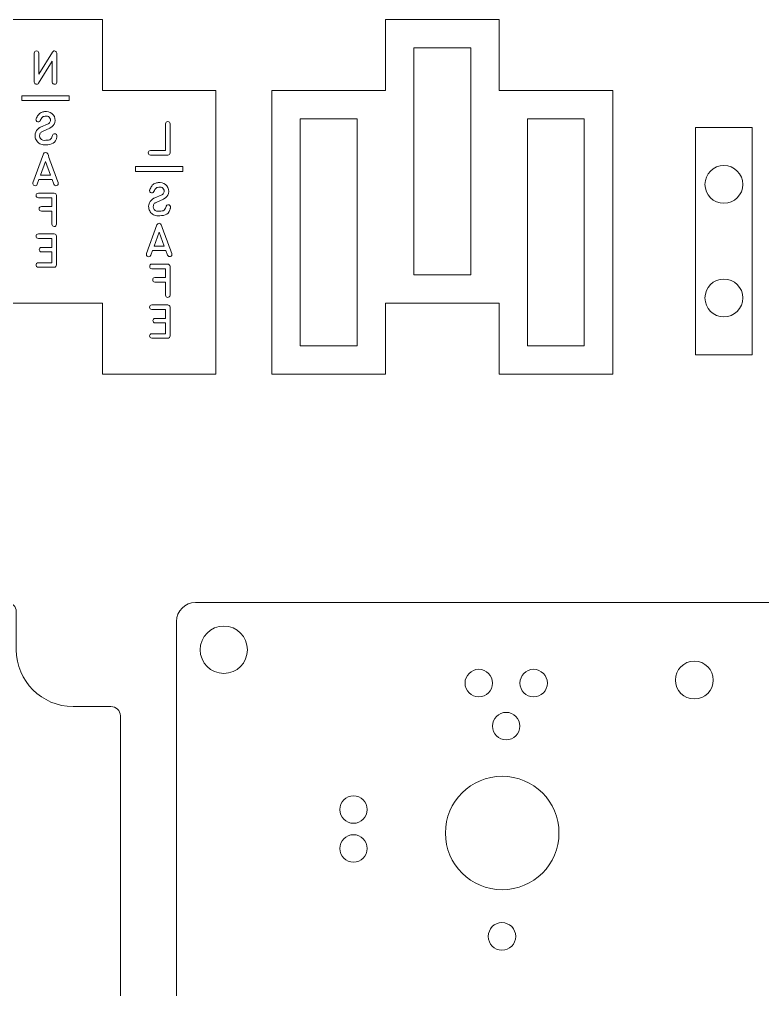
# Model space of a CAD drawing. Header units: millimetres. Extents: x -767 to 123, y -199 to 166.
# Drawn here: x -57.8 to 20.7, y 63.9 to 166.4 of the extents above; entities that cross this region are included whole.
import ezdxf

# ---------------------------------------------------------------- set-up
doc = ezdxf.new("R2010")
doc.units = ezdxf.units.MM
doc.header["$MEASUREMENT"] = 0
doc.layers.add('Cut', color=7, linetype='Continuous')
doc.layers.add('Indicators', color=7, linetype='Continuous')

msp = doc.modelspace()

# ---------------------------------------------------------------- linework, layer by layer
at = {"layer": 'Cut', "color": 250, "lineweight": 9}
for points, knots in [([(-136.6448, -104.2662), (-136.6448, -104.2662), (-59.1444, -104.2662), (-59.1444, -104.2662), (-59.1444, -104.2662), (-58.5944, -104.2662), (-58.1444, -103.8162), (-58.1444, -103.2662), (-58.1444, -103.2662), (-58.1444, -103.2662), (-58.1444, -99.2699), (-58.1444, -99.2699), (-58.1444, -99.2699), (-58.1444, -99.2687), (-58.1444, -99.2674), (-58.1444, -99.2662), (-58.1444, -99.2662), (-58.1444, -95.953), (-55.458, -93.2662), (-52.145, -93.2662), (-52.145, -93.2662), (-52.145, -93.2662), (-48.1443, -93.2662), (-48.1443, -93.2662), (-48.1443, -93.2662), (-47.6038, -93.2662), (-47.1598, -92.8315), (-47.1447, -92.2945), (-47.1447, -92.2945), (-47.1447, -92.2945), (-47.1447, 92.8509), (-47.1447, 92.8509), (-47.1447, 92.8509), (-47.154, 93.393), (-47.6002, 93.8338), (-48.1445, 93.8338), (-48.1445, 93.8338), (-48.1445, 93.8338), (-52.1452, 93.8338), (-52.1452, 93.8338), (-52.1452, 93.8338), (-55.4582, 93.8338), (-58.1446, 96.5206), (-58.1446, 99.8338), (-58.1446, 99.8338), (-58.1446, 99.835), (-58.1446, 99.8363), (-58.1446, 99.8375), (-58.1446, 99.8375), (-58.1446, 99.8375), (-58.1446, 103.8338), (-58.1446, 103.8338), (-58.1446, 103.8338), (-58.1446, 104.3838), (-58.5946, 104.8338), (-59.1446, 104.8338), (-59.1446, 104.8338), (-59.1446, 104.8338), (-130.8957, 104.8338), (-130.8957, 104.8338), (-130.8957, 104.8338), (-130.8957, 104.8338), (-145.0081, 75.552), (-145.0081, 75.552), (-145.0081, 75.552), (-145.2366, 75.0798), (-145.0569, 74.5111), (-144.6102, 74.2517), (-144.6102, 74.2517), (-144.6102, 74.2517), (-141.1511, 72.578), (-141.1511, 72.578), (-141.1511, 72.578), (-139.0824, 71.6312), (-137.6449, 69.5428), (-137.645, 67.1192), (-137.645, 67.1192), (-137.644, 63.8065), (-140.3316, 61.1192), (-143.6451, 61.1192), (-143.6451, 61.1192), (-143.6451, 61.1192), (-147.6449, 61.1192), (-147.6449, 61.1192), (-147.6449, 61.1192), (-148.1949, 61.1192), (-148.6449, 60.6692), (-148.6449, 60.1192), (-148.6449, 60.1192), (-148.6449, 60.1192), (-148.6449, -92.2662), (-148.6449, -92.2662), (-148.6449, -92.2662), (-148.6449, -92.8162), (-148.1949, -93.2662), (-147.6449, -93.2662), (-147.6449, -93.2662), (-147.6449, -93.2662), (-143.6442, -93.2662), (-143.6442, -93.2662), (-143.6442, -93.2662), (-140.3312, -93.2662), (-137.6448, -95.953), (-137.6448, -99.2662), (-137.6448, -99.2662), (-137.6448, -99.2674), (-137.6448, -99.2687), (-137.6448, -99.2699), (-137.6448, -99.2699), (-137.6448, -99.2699), (-137.6448, -103.2662), (-137.6448, -103.2662), (-137.6448, -103.2662), (-137.6448, -103.8162), (-137.1948, -104.2662), (-136.6448, -104.2662)], [0, 0, 0, 0, 0.03333333, 0.03333333, 0.03333333, 0.03333333, 0.06666667, 0.06666667, 0.06666667, 0.06666667, 0.1, 0.1, 0.1, 0.1, 0.13333333, 0.13333333, 0.13333333, 0.13333333, 0.16666667, 0.16666667, 0.16666667, 0.16666667, 0.2, 0.2, 0.2, 0.2, 0.23333333, 0.23333333, 0.23333333, 0.23333333, 0.26666667, 0.26666667, 0.26666667, 0.26666667, 0.3, 0.3, 0.3, 0.3, 0.33333333, 0.33333333, 0.33333333, 0.33333333, 0.36666667, 0.36666667, 0.36666667, 0.36666667, 0.4, 0.4, 0.4, 0.4, 0.43333333, 0.43333333, 0.43333333, 0.43333333, 0.46666667, 0.46666667, 0.46666667, 0.46666667, 0.5, 0.5, 0.5, 0.5, 0.53333333, 0.53333333, 0.53333333, 0.53333333, 0.56666667, 0.56666667, 0.56666667, 0.56666667, 0.6, 0.6, 0.6, 0.6, 0.63333333, 0.63333333, 0.63333333, 0.63333333, 0.66666667, 0.66666667, 0.66666667, 0.66666667, 0.7, 0.7, 0.7, 0.7, 0.73333333, 0.73333333, 0.73333333, 0.73333333, 0.76666667, 0.76666667, 0.76666667, 0.76666667, 0.8, 0.8, 0.8, 0.8, 0.83333333, 0.83333333, 0.83333333, 0.83333333, 0.86666667, 0.86666667, 0.86666667, 0.86666667, 0.9, 0.9, 0.9, 0.9, 0.93333333, 0.93333333, 0.93333333, 0.93333333, 1, 1, 1, 1]), ([(-39.2244, -104.2718), (-39.2244, -104.2718), (58.2758, -104.2718), (58.2758, -104.2718), (58.2758, -104.2718), (59.3758, -104.2718), (60.2758, -103.3717), (60.2758, -102.2717), (60.2758, -102.2717), (60.2758, -102.2717), (60.2758, 67.4946), (60.2758, 67.4946), (60.2758, 67.4946), (60.2758, 67.9419), (60.2716, 68.0089), (59.9468, 68.683), (59.9468, 68.683), (59.9468, 68.683), (42.8523, 104.1523), (42.8523, 104.1523), (42.8523, 104.1523), (42.5267, 104.8281), (42.5264, 104.8266), (41.7559, 104.8266), (41.7559, 104.8266), (41.7559, 104.8266), (-39.2244, 104.8282), (-39.2244, 104.8282), (-39.2244, 104.8282), (-40.3241, 104.8282), (-41.2244, 103.9279), (-41.2244, 102.8282), (-41.2244, 102.8282), (-41.2244, 102.8282), (-41.2244, -102.2717), (-41.2244, -102.2717), (-41.2244, -102.2717), (-41.2244, -103.3717), (-40.3244, -104.2718), (-39.2244, -104.2718)], [0, 0, 0, 0, 0.09090909, 0.09090909, 0.09090909, 0.09090909, 0.18181818, 0.18181818, 0.18181818, 0.18181818, 0.27272727, 0.27272727, 0.27272727, 0.27272727, 0.36363636, 0.36363636, 0.36363636, 0.36363636, 0.45454545, 0.45454545, 0.45454545, 0.45454545, 0.54545455, 0.54545455, 0.54545455, 0.54545455, 0.63636364, 0.63636364, 0.63636364, 0.63636364, 0.72727273, 0.72727273, 0.72727273, 0.72727273, 0.81818182, 0.81818182, 0.81818182, 0.81818182, 1, 1, 1, 1]), ([(-36.2241, 102.3282), (-37.6045, 102.3282), (-38.7238, 101.2087), (-38.7238, 99.8282), (-38.7238, 99.8282), (-38.7242, 98.4479), (-37.6044, 97.3282), (-36.2238, 97.3282), (-36.2238, 97.3282), (-34.8438, 97.3283), (-33.724, 98.4478), (-33.724, 99.8282), (-33.724, 99.8282), (-33.7243, 101.2094), (-34.8435, 102.3281), (-36.2241, 102.3282)], [0, 0, 0, 0, 0.2, 0.2, 0.2, 0.2, 0.4, 0.4, 0.4, 0.4, 0.6, 0.6, 0.6, 0.6, 1, 1, 1, 1]), ([(13.4805, 98.6285), (12.3762, 98.6285), (11.4807, 97.7329), (11.4807, 96.6285), (11.4807, 96.6285), (11.4804, 95.5243), (12.3763, 94.6285), (13.4807, 94.6285), (13.4807, 94.6285), (14.5848, 94.6286), (15.4806, 95.5242), (15.4806, 96.6285), (15.4806, 96.6285), (15.4804, 97.7335), (14.585, 98.6284), (13.4805, 98.6285)], [0, 0, 0, 0, 0.2, 0.2, 0.2, 0.2, 0.4, 0.4, 0.4, 0.4, 0.6, 0.6, 0.6, 0.6, 1, 1, 1, 1]), ([(-9.2919, 97.7633), (-10.0925, 97.7633), (-10.7417, 97.114), (-10.7417, 96.3133), (-10.7417, 96.3133), (-10.7419, 95.5128), (-10.0924, 94.8633), (-9.2917, 94.8633), (-9.2917, 94.8633), (-8.4913, 94.8634), (-7.8418, 95.5127), (-7.8418, 96.3133), (-7.8418, 96.3133), (-7.8419, 97.1144), (-8.4911, 97.7632), (-9.2919, 97.7633)], [0, 0, 0, 0, 0.2, 0.2, 0.2, 0.2, 0.4, 0.4, 0.4, 0.4, 0.6, 0.6, 0.6, 0.6, 1, 1, 1, 1]), ([(-3.4919, 97.7633), (-4.2925, 97.7633), (-4.9416, 97.114), (-4.9416, 96.3133), (-4.9416, 96.3133), (-4.9419, 95.5128), (-4.2924, 94.8633), (-3.4917, 94.8633), (-3.4917, 94.8633), (-2.6913, 94.8634), (-2.0418, 95.5127), (-2.0418, 96.3133), (-2.0418, 96.3133), (-2.0419, 97.1144), (-2.6911, 97.7632), (-3.4919, 97.7633)], [0, 0, 0, 0, 0.2, 0.2, 0.2, 0.2, 0.4, 0.4, 0.4, 0.4, 0.6, 0.6, 0.6, 0.6, 1, 1, 1, 1]), ([(-6.3919, 93.2158), (-7.1925, 93.2158), (-7.8417, 92.5665), (-7.8417, 91.7658), (-7.8417, 91.7658), (-7.8419, 90.9653), (-7.1924, 90.3158), (-6.3917, 90.3158), (-6.3917, 90.3158), (-5.5913, 90.3159), (-4.9418, 90.9652), (-4.9418, 91.7658), (-4.9418, 91.7658), (-4.9419, 92.5669), (-5.591, 93.2157), (-6.3919, 93.2158)], [0, 0, 0, 0, 0.2, 0.2, 0.2, 0.2, 0.4, 0.4, 0.4, 0.4, 0.6, 0.6, 0.6, 0.6, 1, 1, 1, 1]), ([(-6.8166, 86.4663), (-10.1298, 86.4663), (-12.8166, 83.7789), (-12.8166, 80.4659), (-12.8166, 80.4659), (-12.8167, 77.1531), (-10.1298, 74.466), (-6.8166, 74.466), (-6.8166, 74.466), (-3.5036, 74.4661), (-0.8166, 77.1525), (-0.8166, 80.4659), (-0.8166, 80.4659), (-0.8168, 83.7799), (-3.5034, 86.4659), (-6.8166, 86.4663)], [0, 0, 0, 0, 0.2, 0.2, 0.2, 0.2, 0.4, 0.4, 0.4, 0.4, 0.6, 0.6, 0.6, 0.6, 1, 1, 1, 1]), ([(-22.5203, 84.3886), (-23.3209, 84.3886), (-23.9701, 83.7393), (-23.9701, 82.9386), (-23.9701, 82.9386), (-23.9703, 82.1381), (-23.3208, 81.4886), (-22.5201, 81.4886), (-22.5201, 81.4886), (-21.7197, 81.4887), (-21.0702, 82.138), (-21.0702, 82.9386), (-21.0702, 82.9386), (-21.0703, 83.7397), (-21.7195, 84.3885), (-22.5203, 84.3886)], [0, 0, 0, 0, 0.2, 0.2, 0.2, 0.2, 0.4, 0.4, 0.4, 0.4, 0.6, 0.6, 0.6, 0.6, 1, 1, 1, 1]), ([(-22.5203, 80.2853), (-23.3209, 80.2853), (-23.9701, 79.636), (-23.9701, 78.8353), (-23.9701, 78.8353), (-23.9703, 78.0348), (-23.3208, 77.3853), (-22.5201, 77.3853), (-22.5201, 77.3853), (-21.7197, 77.3854), (-21.0702, 78.0347), (-21.0702, 78.8353), (-21.0702, 78.8353), (-21.0703, 79.6364), (-21.7195, 80.2852), (-22.5203, 80.2853)], [0, 0, 0, 0, 0.2, 0.2, 0.2, 0.2, 0.4, 0.4, 0.4, 0.4, 0.6, 0.6, 0.6, 0.6, 1, 1, 1, 1]), ([(-6.8376, 70.9932), (-7.6381, 70.9932), (-8.2873, 70.3439), (-8.2873, 69.5432), (-8.2873, 69.5432), (-8.2875, 68.7427), (-7.638, 68.0932), (-6.8373, 68.0932), (-6.8373, 68.0932), (-6.0369, 68.0933), (-5.3874, 68.7426), (-5.3874, 69.5432), (-5.3874, 69.5432), (-5.3875, 70.3443), (-6.0367, 70.9931), (-6.8376, 70.9932)], [0, 0, 0, 0, 0.2, 0.2, 0.2, 0.2, 0.4, 0.4, 0.4, 0.4, 0.6, 0.6, 0.6, 0.6, 1, 1, 1, 1])]:
    msp.add_open_spline(points, degree=3, knots=knots, dxfattribs=at)
at = {"layer": 'Indicators', "color": 250, "lineweight": 9}
for centre in [(16.6069, 149.0099), (16.6069, 137.0099)]:
    msp.add_ellipse(centre, major_axis=(0, 2), ratio=1, dxfattribs=at)
for points, knots in [([(-61.0534, 166.4468), (-61.0534, 166.4468), (-49.0534, 166.4468), (-49.0534, 166.4468), (-49.0534, 166.4468), (-49.0534, 166.4468), (-49.0534, 158.9468), (-49.0534, 158.9468), (-49.0534, 158.9468), (-49.0534, 158.9468), (-37.0534, 158.9468), (-37.0534, 158.9468), (-37.0534, 158.9468), (-37.0534, 158.9468), (-37.0534, 128.9468), (-37.0534, 128.9468), (-37.0534, 128.9468), (-37.0534, 128.9468), (-49.0534, 128.9468), (-49.0534, 128.9468), (-49.0534, 128.9468), (-49.0534, 128.9468), (-49.0534, 136.4468), (-49.0534, 136.4468), (-49.0534, 136.4468), (-49.0534, 136.4468), (-61.0534, 136.4468), (-61.0534, 136.4468), (-61.0534, 136.4468), (-61.0534, 136.4468), (-61.0534, 128.9468), (-61.0534, 128.9468), (-61.0534, 128.9468), (-61.0534, 128.9468), (-73.0534, 128.9468), (-73.0534, 128.9468), (-73.0534, 128.9468), (-73.0534, 128.9468), (-73.0534, 158.9468), (-73.0534, 158.9468), (-73.0534, 158.9468), (-73.0534, 158.9468), (-61.0534, 158.9468), (-61.0534, 158.9468), (-61.0534, 158.9468), (-61.0534, 158.9468), (-61.0534, 166.4468), (-61.0534, 166.4468)], [0, 0, 0, 0, 0.07692308, 0.07692308, 0.07692308, 0.07692308, 0.15384615, 0.15384615, 0.15384615, 0.15384615, 0.23076923, 0.23076923, 0.23076923, 0.23076923, 0.30769231, 0.30769231, 0.30769231, 0.30769231, 0.38461538, 0.38461538, 0.38461538, 0.38461538, 0.46153846, 0.46153846, 0.46153846, 0.46153846, 0.53846154, 0.53846154, 0.53846154, 0.53846154, 0.61538462, 0.61538462, 0.61538462, 0.61538462, 0.69230769, 0.69230769, 0.69230769, 0.69230769, 0.76923077, 0.76923077, 0.76923077, 0.76923077, 0.84615385, 0.84615385, 0.84615385, 0.84615385, 1, 1, 1, 1]), ([(-19.145, 166.4468), (-19.145, 166.4468), (-7.145, 166.4468), (-7.145, 166.4468), (-7.145, 166.4468), (-7.145, 166.4468), (-7.145, 158.9468), (-7.145, 158.9468), (-7.145, 158.9468), (-7.145, 158.9468), (4.855, 158.9468), (4.855, 158.9468), (4.855, 158.9468), (4.855, 158.9468), (4.855, 128.9468), (4.855, 128.9468), (4.855, 128.9468), (4.855, 128.9468), (-7.145, 128.9468), (-7.145, 128.9468), (-7.145, 128.9468), (-7.145, 128.9468), (-7.145, 136.4468), (-7.145, 136.4468), (-7.145, 136.4468), (-7.145, 136.4468), (-19.145, 136.4468), (-19.145, 136.4468), (-19.145, 136.4468), (-19.145, 136.4468), (-19.145, 128.9468), (-19.145, 128.9468), (-19.145, 128.9468), (-19.145, 128.9468), (-31.145, 128.9468), (-31.145, 128.9468), (-31.145, 128.9468), (-31.145, 128.9468), (-31.145, 158.9468), (-31.145, 158.9468), (-31.145, 158.9468), (-31.145, 158.9468), (-19.145, 158.9468), (-19.145, 158.9468), (-19.145, 158.9468), (-19.145, 158.9468), (-19.145, 166.4468), (-19.145, 166.4468)], [0, 0, 0, 0, 0.07692308, 0.07692308, 0.07692308, 0.07692308, 0.15384615, 0.15384615, 0.15384615, 0.15384615, 0.23076923, 0.23076923, 0.23076923, 0.23076923, 0.30769231, 0.30769231, 0.30769231, 0.30769231, 0.38461538, 0.38461538, 0.38461538, 0.38461538, 0.46153846, 0.46153846, 0.46153846, 0.46153846, 0.53846154, 0.53846154, 0.53846154, 0.53846154, 0.61538462, 0.61538462, 0.61538462, 0.61538462, 0.69230769, 0.69230769, 0.69230769, 0.69230769, 0.76923077, 0.76923077, 0.76923077, 0.76923077, 0.84615385, 0.84615385, 0.84615385, 0.84615385, 1, 1, 1, 1]), ([(-10.145, 139.4468), (-10.145, 139.4468), (-10.145, 163.4468), (-10.145, 163.4468), (-10.145, 163.4468), (-10.145, 163.4468), (-16.145, 163.4468), (-16.145, 163.4468), (-16.145, 163.4468), (-16.145, 163.4468), (-16.145, 139.4468), (-16.145, 139.4468), (-16.145, 139.4468), (-16.145, 139.4468), (-10.145, 139.4468), (-10.145, 139.4468), (-10.145, 139.4468), (-10.145, 139.4468), (-10.145, 139.4468), (-10.145, 139.4468)], [0, 0, 0, 0, 0.16666667, 0.16666667, 0.16666667, 0.16666667, 0.33333333, 0.33333333, 0.33333333, 0.33333333, 0.5, 0.5, 0.5, 0.5, 0.66666667, 0.66666667, 0.66666667, 0.66666667, 1, 1, 1, 1]), ([(-22.145, 131.9468), (-22.145, 131.9468), (-22.145, 155.9468), (-22.145, 155.9468), (-22.145, 155.9468), (-22.145, 155.9468), (-28.145, 155.9468), (-28.145, 155.9468), (-28.145, 155.9468), (-28.145, 155.9468), (-28.145, 131.9468), (-28.145, 131.9468), (-28.145, 131.9468), (-28.145, 131.9468), (-22.145, 131.9468), (-22.145, 131.9468), (-22.145, 131.9468), (-22.145, 131.9468), (-22.145, 131.9468), (-22.145, 131.9468)], [0, 0, 0, 0, 0.16666667, 0.16666667, 0.16666667, 0.16666667, 0.33333333, 0.33333333, 0.33333333, 0.33333333, 0.5, 0.5, 0.5, 0.5, 0.66666667, 0.66666667, 0.66666667, 0.66666667, 1, 1, 1, 1]), ([(1.855, 131.9468), (1.855, 131.9468), (1.855, 155.9468), (1.855, 155.9468), (1.855, 155.9468), (1.855, 155.9468), (-4.145, 155.9468), (-4.145, 155.9468), (-4.145, 155.9468), (-4.145, 155.9468), (-4.145, 131.9468), (-4.145, 131.9468), (-4.145, 131.9468), (-4.145, 131.9468), (1.855, 131.9468), (1.855, 131.9468), (1.855, 131.9468), (1.855, 131.9468), (1.855, 131.9468), (1.855, 131.9468)], [0, 0, 0, 0, 0.16666667, 0.16666667, 0.16666667, 0.16666667, 0.33333333, 0.33333333, 0.33333333, 0.33333333, 0.5, 0.5, 0.5, 0.5, 0.66666667, 0.66666667, 0.66666667, 0.66666667, 1, 1, 1, 1]), ([(19.607, 131.01), (19.607, 131.01), (19.607, 155.01), (19.607, 155.01), (19.607, 155.01), (19.607, 155.01), (13.607, 155.01), (13.607, 155.01), (13.607, 155.01), (13.607, 155.01), (13.607, 131.01), (13.607, 131.01), (13.607, 131.01), (13.607, 131.01), (19.607, 131.01), (19.607, 131.01), (19.607, 131.01), (19.607, 131.01), (19.607, 131.01), (19.607, 131.01)], [0, 0, 0, 0, 0.16666667, 0.16666667, 0.16666667, 0.16666667, 0.33333333, 0.33333333, 0.33333333, 0.33333333, 0.5, 0.5, 0.5, 0.5, 0.66666667, 0.66666667, 0.66666667, 0.66666667, 1, 1, 1, 1])]:
    msp.add_open_spline(points, degree=3, knots=knots, dxfattribs=at)
at = {"layer": 'Indicators', "color": 240, "lineweight": 9}
for points, knots in [([(-56.2405, 159.828), (-56.2405, 159.7075), (-56.1823, 159.6311), (-56.0659, 159.5981), (-56.0659, 159.5981), (-55.9489, 159.5658), (-55.859, 159.5999), (-55.7943, 159.701), (-55.7943, 159.701), (-55.7943, 159.701), (-54.3473, 162.0211), (-54.3473, 162.0211), (-54.3473, 162.0211), (-54.3473, 162.0211), (-54.3473, 159.828), (-54.3473, 159.828), (-54.3473, 159.828), (-54.3221, 159.6675), (-54.2409, 159.587), (-54.1039, 159.587), (-54.1039, 159.587), (-53.9664, 159.587), (-53.8858, 159.6675), (-53.8617, 159.828), (-53.8617, 159.828), (-53.8617, 159.828), (-53.8617, 162.8701), (-53.8617, 162.8701), (-53.8617, 162.8701), (-53.8788, 162.9894), (-53.9399, 163.0682), (-54.0451, 163.1064), (-54.0451, 163.1064), (-54.1504, 163.1441), (-54.238, 163.1082), (-54.308, 162.9994), (-54.308, 162.9994), (-54.308, 162.9994), (-55.7549, 160.6758), (-55.7549, 160.6758), (-55.7549, 160.6758), (-55.7549, 160.6758), (-55.7549, 162.8701), (-55.7549, 162.8701), (-55.7549, 162.8701), (-55.7767, 163.0341), (-55.8601, 163.1158), (-56.0054, 163.1141), (-56.0054, 163.1141), (-56.1506, 163.1123), (-56.2288, 163.0311), (-56.2405, 162.8701), (-56.2405, 162.8701), (-56.2405, 162.8701), (-56.2405, 159.828), (-56.2405, 159.828)], [0, 0, 0, 0, 0.06666667, 0.06666667, 0.06666667, 0.06666667, 0.13333333, 0.13333333, 0.13333333, 0.13333333, 0.2, 0.2, 0.2, 0.2, 0.26666667, 0.26666667, 0.26666667, 0.26666667, 0.33333333, 0.33333333, 0.33333333, 0.33333333, 0.4, 0.4, 0.4, 0.4, 0.46666667, 0.46666667, 0.46666667, 0.46666667, 0.53333333, 0.53333333, 0.53333333, 0.53333333, 0.6, 0.6, 0.6, 0.6, 0.66666667, 0.66666667, 0.66666667, 0.66666667, 0.73333333, 0.73333333, 0.73333333, 0.73333333, 0.8, 0.8, 0.8, 0.8, 0.86666667, 0.86666667, 0.86666667, 0.86666667, 1, 1, 1, 1]), ([(-57.551, 157.8851), (-57.551, 157.8851), (-52.551, 157.8851), (-52.551, 157.8851), (-52.551, 157.8851), (-52.551, 157.8851), (-52.551, 158.3851), (-52.551, 158.3851), (-52.551, 158.3851), (-52.551, 158.3851), (-57.551, 158.3851), (-57.551, 158.3851), (-57.551, 158.3851), (-57.551, 158.3851), (-57.551, 157.8851), (-57.551, 157.8851), (-57.551, 157.8851), (-57.551, 157.8851), (-57.551, 157.8851), (-57.551, 157.8851)], [0, 0, 0, 0, 0.16666667, 0.16666667, 0.16666667, 0.16666667, 0.33333333, 0.33333333, 0.33333333, 0.33333333, 0.5, 0.5, 0.5, 0.5, 0.66666667, 0.66666667, 0.66666667, 0.66666667, 1, 1, 1, 1]), ([(-55.5805, 155.054), (-55.5805, 155.054), (-55.6081, 155.0423), (-55.6081, 155.0423), (-55.6081, 155.0423), (-55.6081, 155.0423), (-55.6393, 155.027), (-55.6393, 155.027), (-55.6393, 155.027), (-55.6393, 155.027), (-55.6669, 155.011), (-55.6669, 155.011), (-55.6669, 155.011), (-55.6746, 155.0052), (-55.684, 154.9999), (-55.6934, 154.9946), (-55.6934, 154.9946), (-55.7034, 154.9899), (-55.7128, 154.9841), (-55.7222, 154.9788), (-55.7222, 154.9788), (-55.9491, 154.8294), (-56.0902, 154.6225), (-56.1437, 154.3585), (-56.1437, 154.3585), (-56.1643, 154.255), (-56.169, 154.1486), (-56.1579, 154.0398), (-56.1579, 154.0398), (-56.139, 153.8833), (-56.0844, 153.7393), (-55.9932, 153.6065), (-55.9932, 153.6065), (-55.9021, 153.4735), (-55.7874, 153.3712), (-55.6499, 153.2989), (-55.6499, 153.2989), (-55.5017, 153.2208), (-55.3482, 153.1819), (-55.1895, 153.1819), (-55.1895, 153.1819), (-54.9232, 153.1819), (-54.6692, 153.2161), (-54.4263, 153.2842), (-54.4263, 153.2842), (-54.1841, 153.3524), (-54.0113, 153.5352), (-53.9084, 153.8328), (-53.9084, 153.8328), (-53.8942, 153.871), (-53.8843, 153.9098), (-53.8772, 153.9498), (-53.8772, 153.9498), (-53.8701, 153.9903), (-53.8619, 154.0304), (-53.8531, 154.071), (-53.8531, 154.071), (-53.836, 154.1533), (-53.856, 154.2262), (-53.9142, 154.2897), (-53.9142, 154.2897), (-53.9719, 154.3526), (-54.0442, 154.3767), (-54.13, 154.362), (-54.13, 154.362), (-54.2211, 154.3432), (-54.2841, 154.2873), (-54.3199, 154.1933), (-54.3199, 154.1933), (-54.3199, 154.1933), (-54.3252, 154.1774), (-54.3252, 154.1774), (-54.3252, 154.1774), (-54.3799, 153.928), (-54.4763, 153.7792), (-54.6133, 153.7311), (-54.6133, 153.7311), (-54.7509, 153.6828), (-54.9414, 153.6611), (-55.186, 153.6658), (-55.186, 153.6658), (-55.4112, 153.6658), (-55.5658, 153.7716), (-55.6499, 153.9828), (-55.6499, 153.9828), (-55.6863, 154.0769), (-55.6922, 154.175), (-55.6669, 154.2768), (-55.6669, 154.2768), (-55.6416, 154.3779), (-55.5917, 154.4631), (-55.517, 154.5307), (-55.517, 154.5307), (-55.4835, 154.5596), (-55.44, 154.5859), (-55.3859, 154.6113), (-55.3859, 154.6113), (-55.3859, 154.6113), (-54.5886, 154.9611), (-54.5886, 154.9611), (-54.5886, 154.9611), (-54.5886, 154.9611), (-54.5627, 154.9752), (-54.5627, 154.9752), (-54.5627, 154.9752), (-54.3017, 155.1128), (-54.14, 155.3085), (-54.0771, 155.5626), (-54.0771, 155.5626), (-54.0001, 155.8566), (-54.0536, 156.12), (-54.2382, 156.3539), (-54.2382, 156.3539), (-54.4222, 156.5874), (-54.6645, 156.7044), (-54.9637, 156.7044), (-54.9637, 156.7044), (-54.9637, 156.7044), (-55.1536, 156.6991), (-55.1536, 156.6991), (-55.1536, 156.6991), (-55.2154, 156.6878), (-55.2753, 156.6768), (-55.3324, 156.6656), (-55.3324, 156.6656), (-55.39, 156.655), (-55.4482, 156.6362), (-55.5064, 156.6097), (-55.5064, 156.6097), (-55.651, 156.5421), (-55.7622, 156.4485), (-55.8392, 156.3305), (-55.8392, 156.3305), (-55.9162, 156.2122), (-55.9856, 156.0841), (-56.0473, 155.9465), (-56.0473, 155.9465), (-56.0532, 155.9335), (-56.0585, 155.9189), (-56.0632, 155.9018), (-56.0632, 155.9018), (-56.0755, 155.8454), (-56.0697, 155.7943), (-56.0456, 155.7484), (-56.0456, 155.7484), (-56.032, 155.7196), (-56.0173, 155.6978), (-56.0026, 155.6831), (-56.0026, 155.6831), (-55.9879, 155.6678), (-55.9756, 155.6578), (-55.9668, 155.652), (-55.9668, 155.652), (-55.9068, 155.6096), (-55.8415, 155.5966), (-55.7704, 155.6143), (-55.7704, 155.6143), (-55.6987, 155.6302), (-55.6446, 155.6761), (-55.6064, 155.7519), (-55.6064, 155.7519), (-55.5764, 155.8184), (-55.5446, 155.8866), (-55.5111, 155.9559), (-55.5111, 155.9559), (-55.477, 156.0253), (-55.4294, 156.0829), (-55.3688, 156.1294), (-55.3688, 156.1294), (-55.3435, 156.1476), (-55.3189, 156.1611), (-55.2953, 156.1694), (-55.2953, 156.1694), (-55.2718, 156.1782), (-55.2459, 156.1876), (-55.2171, 156.1982), (-55.2171, 156.1982), (-55.2171, 156.1982), (-55.1054, 156.2169), (-55.1054, 156.2169), (-55.1054, 156.2169), (-55.1054, 156.2169), (-54.9467, 156.2223), (-54.9467, 156.2223), (-54.9467, 156.2223), (-54.7926, 156.2199), (-54.675, 156.1535), (-54.5939, 156.0224), (-54.5939, 156.0224), (-54.5386, 155.9382), (-54.5181, 155.8448), (-54.5316, 155.7413), (-54.5316, 155.7413), (-54.5475, 155.6143), (-54.6074, 155.5156), (-54.7109, 155.445), (-54.7109, 155.445), (-54.7156, 155.4421), (-54.7203, 155.438), (-54.7262, 155.4338), (-54.7262, 155.4338), (-54.7321, 155.4303), (-54.7385, 155.4262), (-54.745, 155.4227), (-54.745, 155.4227), (-54.745, 155.4227), (-54.7644, 155.4144), (-54.7644, 155.4144), (-54.7644, 155.4144), (-54.7644, 155.4144), (-54.785, 155.4056), (-54.785, 155.4056), (-54.785, 155.4056), (-54.785, 155.4056), (-55.5805, 155.054), (-55.5805, 155.054)], [0, 0, 0, 0, 0.01818182, 0.01818182, 0.01818182, 0.01818182, 0.03636364, 0.03636364, 0.03636364, 0.03636364, 0.05454545, 0.05454545, 0.05454545, 0.05454545, 0.07272727, 0.07272727, 0.07272727, 0.07272727, 0.09090909, 0.09090909, 0.09090909, 0.09090909, 0.10909091, 0.10909091, 0.10909091, 0.10909091, 0.12727273, 0.12727273, 0.12727273, 0.12727273, 0.14545455, 0.14545455, 0.14545455, 0.14545455, 0.16363636, 0.16363636, 0.16363636, 0.16363636, 0.18181818, 0.18181818, 0.18181818, 0.18181818, 0.2, 0.2, 0.2, 0.2, 0.21818182, 0.21818182, 0.21818182, 0.21818182, 0.23636364, 0.23636364, 0.23636364, 0.23636364, 0.25454545, 0.25454545, 0.25454545, 0.25454545, 0.27272727, 0.27272727, 0.27272727, 0.27272727, 0.29090909, 0.29090909, 0.29090909, 0.29090909, 0.30909091, 0.30909091, 0.30909091, 0.30909091, 0.32727273, 0.32727273, 0.32727273, 0.32727273, 0.34545455, 0.34545455, 0.34545455, 0.34545455, 0.36363636, 0.36363636, 0.36363636, 0.36363636, 0.38181818, 0.38181818, 0.38181818, 0.38181818, 0.4, 0.4, 0.4, 0.4, 0.41818182, 0.41818182, 0.41818182, 0.41818182, 0.43636364, 0.43636364, 0.43636364, 0.43636364, 0.45454545, 0.45454545, 0.45454545, 0.45454545, 0.47272727, 0.47272727, 0.47272727, 0.47272727, 0.49090909, 0.49090909, 0.49090909, 0.49090909, 0.50909091, 0.50909091, 0.50909091, 0.50909091, 0.52727273, 0.52727273, 0.52727273, 0.52727273, 0.54545455, 0.54545455, 0.54545455, 0.54545455, 0.56363636, 0.56363636, 0.56363636, 0.56363636, 0.58181818, 0.58181818, 0.58181818, 0.58181818, 0.6, 0.6, 0.6, 0.6, 0.61818182, 0.61818182, 0.61818182, 0.61818182, 0.63636364, 0.63636364, 0.63636364, 0.63636364, 0.65454545, 0.65454545, 0.65454545, 0.65454545, 0.67272727, 0.67272727, 0.67272727, 0.67272727, 0.69090909, 0.69090909, 0.69090909, 0.69090909, 0.70909091, 0.70909091, 0.70909091, 0.70909091, 0.72727273, 0.72727273, 0.72727273, 0.72727273, 0.74545455, 0.74545455, 0.74545455, 0.74545455, 0.76363636, 0.76363636, 0.76363636, 0.76363636, 0.78181818, 0.78181818, 0.78181818, 0.78181818, 0.8, 0.8, 0.8, 0.8, 0.81818182, 0.81818182, 0.81818182, 0.81818182, 0.83636364, 0.83636364, 0.83636364, 0.83636364, 0.85454545, 0.85454545, 0.85454545, 0.85454545, 0.87272727, 0.87272727, 0.87272727, 0.87272727, 0.89090909, 0.89090909, 0.89090909, 0.89090909, 0.90909091, 0.90909091, 0.90909091, 0.90909091, 0.92727273, 0.92727273, 0.92727273, 0.92727273, 0.94545455, 0.94545455, 0.94545455, 0.94545455, 0.96363636, 0.96363636, 0.96363636, 0.96363636, 1, 1, 1, 1]), ([(-42.1359, 152.1127), (-41.9948, 152.1221), (-41.9131, 152.2015), (-41.8913, 152.352), (-41.8913, 152.352), (-41.8913, 152.352), (-41.8913, 155.3976), (-41.8913, 155.3976), (-41.8913, 155.3976), (-41.9154, 155.5628), (-41.9995, 155.6441), (-42.1429, 155.6417), (-42.1429, 155.6417), (-42.2864, 155.6388), (-42.3646, 155.5569), (-42.3769, 155.3976), (-42.3769, 155.3976), (-42.3769, 155.3976), (-42.3769, 152.5937), (-42.3769, 152.5937), (-42.3769, 152.5937), (-42.3769, 152.5937), (-43.9668, 152.5949), (-43.9668, 152.5949), (-43.9668, 152.5949), (-44.1302, 152.5766), (-44.2108, 152.4943), (-44.209, 152.3479), (-44.209, 152.3479), (-44.2072, 152.2015), (-44.1261, 152.1234), (-43.965, 152.1127), (-43.965, 152.1127), (-43.965, 152.1127), (-42.1359, 152.1127), (-42.1359, 152.1127)], [0, 0, 0, 0, 0.1, 0.1, 0.1, 0.1, 0.2, 0.2, 0.2, 0.2, 0.3, 0.3, 0.3, 0.3, 0.4, 0.4, 0.4, 0.4, 0.5, 0.5, 0.5, 0.5, 0.6, 0.6, 0.6, 0.6, 0.7, 0.7, 0.7, 0.7, 0.8, 0.8, 0.8, 0.8, 1, 1, 1, 1]), ([(-53.724, 149.2003), (-53.9075, 149.7071), (-54.0915, 150.2133), (-54.2755, 150.7191), (-54.2755, 150.7191), (-54.4602, 151.2246), (-54.6448, 151.7308), (-54.8294, 152.2371), (-54.8294, 152.2371), (-54.8676, 152.3417), (-54.9429, 152.3946), (-55.0552, 152.3959), (-55.0552, 152.3959), (-55.1681, 152.397), (-55.2439, 152.3441), (-55.2827, 152.2371), (-55.2827, 152.2371), (-55.2827, 152.2371), (-56.3869, 149.1921), (-56.3869, 149.1921), (-56.3869, 149.1921), (-56.421, 149.0299), (-56.3716, 148.9257), (-56.2387, 148.8787), (-56.2387, 148.8787), (-56.1052, 148.8311), (-56.0029, 148.8799), (-55.93, 149.0233), (-55.93, 149.0233), (-55.93, 149.0233), (-55.7531, 149.516), (-55.7531, 149.516), (-55.7531, 149.516), (-55.7531, 149.516), (-54.349, 149.516), (-54.349, 149.516), (-54.349, 149.516), (-54.349, 149.516), (-54.1768, 149.0351), (-54.1768, 149.0351), (-54.1768, 149.0351), (-54.1033, 148.8904), (-53.9986, 148.8434), (-53.8634, 148.8934), (-53.8634, 148.8934), (-53.7276, 148.9428), (-53.6811, 149.0457), (-53.724, 149.2003)], [0, 0, 0, 0, 0.07692308, 0.07692308, 0.07692308, 0.07692308, 0.15384615, 0.15384615, 0.15384615, 0.15384615, 0.23076923, 0.23076923, 0.23076923, 0.23076923, 0.30769231, 0.30769231, 0.30769231, 0.30769231, 0.38461538, 0.38461538, 0.38461538, 0.38461538, 0.46153846, 0.46153846, 0.46153846, 0.46153846, 0.53846154, 0.53846154, 0.53846154, 0.53846154, 0.61538462, 0.61538462, 0.61538462, 0.61538462, 0.69230769, 0.69230769, 0.69230769, 0.69230769, 0.76923077, 0.76923077, 0.76923077, 0.76923077, 0.84615385, 0.84615385, 0.84615385, 0.84615385, 1, 1, 1, 1]), ([(-55.5773, 149.9999), (-55.5773, 149.9999), (-55.0534, 151.4468), (-55.0534, 151.4468), (-55.0534, 151.4468), (-55.0534, 151.4468), (-54.5266, 149.9999), (-54.5266, 149.9999), (-54.5266, 149.9999), (-54.5266, 149.9999), (-55.5773, 149.9999), (-55.5773, 149.9999)], [0, 0, 0, 0, 0.25, 0.25, 0.25, 0.25, 0.5, 0.5, 0.5, 0.5, 1, 1, 1, 1]), ([(-45.5511, 150.385), (-45.5511, 150.385), (-40.5511, 150.385), (-40.5511, 150.385), (-40.5511, 150.385), (-40.5511, 150.385), (-40.5511, 150.885), (-40.5511, 150.885), (-40.5511, 150.885), (-40.5511, 150.885), (-45.5511, 150.885), (-45.5511, 150.885), (-45.5511, 150.885), (-45.5511, 150.885), (-45.5511, 150.385), (-45.5511, 150.385), (-45.5511, 150.385), (-45.5511, 150.385), (-45.5511, 150.385), (-45.5511, 150.385)], [0, 0, 0, 0, 0.16666667, 0.16666667, 0.16666667, 0.16666667, 0.33333333, 0.33333333, 0.33333333, 0.33333333, 0.5, 0.5, 0.5, 0.5, 0.66666667, 0.66666667, 0.66666667, 0.66666667, 1, 1, 1, 1]), ([(-43.5805, 147.5539), (-43.5805, 147.5539), (-43.6081, 147.5422), (-43.6081, 147.5422), (-43.6081, 147.5422), (-43.6081, 147.5422), (-43.6393, 147.5269), (-43.6393, 147.5269), (-43.6393, 147.5269), (-43.6393, 147.5269), (-43.6669, 147.511), (-43.6669, 147.511), (-43.6669, 147.511), (-43.6746, 147.5051), (-43.684, 147.4998), (-43.6934, 147.4945), (-43.6934, 147.4945), (-43.7034, 147.4898), (-43.7128, 147.484), (-43.7222, 147.4787), (-43.7222, 147.4787), (-43.9491, 147.3293), (-44.0902, 147.1224), (-44.1437, 146.8584), (-44.1437, 146.8584), (-44.1643, 146.7549), (-44.169, 146.6485), (-44.1579, 146.5397), (-44.1579, 146.5397), (-44.139, 146.3833), (-44.0844, 146.2394), (-43.9932, 146.1064), (-43.9932, 146.1064), (-43.9021, 145.9735), (-43.7874, 145.8712), (-43.6499, 145.7989), (-43.6499, 145.7989), (-43.5017, 145.7207), (-43.3482, 145.6819), (-43.1895, 145.6819), (-43.1895, 145.6819), (-42.9232, 145.6819), (-42.6692, 145.716), (-42.4263, 145.7842), (-42.4263, 145.7842), (-42.1841, 145.8524), (-42.0113, 146.0352), (-41.9084, 146.3328), (-41.9084, 146.3328), (-41.8942, 146.371), (-41.8843, 146.4098), (-41.8772, 146.4498), (-41.8772, 146.4498), (-41.8701, 146.4903), (-41.8619, 146.5303), (-41.8531, 146.5709), (-41.8531, 146.5709), (-41.836, 146.6532), (-41.856, 146.7261), (-41.9142, 146.7896), (-41.9142, 146.7896), (-41.9719, 146.8525), (-42.0442, 146.8766), (-42.13, 146.8619), (-42.13, 146.8619), (-42.2211, 146.8431), (-42.2841, 146.7872), (-42.3199, 146.6932), (-42.3199, 146.6932), (-42.3199, 146.6932), (-42.3252, 146.6773), (-42.3252, 146.6773), (-42.3252, 146.6773), (-42.3799, 146.428), (-42.4763, 146.2792), (-42.6133, 146.231), (-42.6133, 146.231), (-42.7509, 146.1829), (-42.9414, 146.1611), (-43.186, 146.1658), (-43.186, 146.1658), (-43.4112, 146.1658), (-43.5658, 146.2716), (-43.6499, 146.4827), (-43.6499, 146.4827), (-43.6863, 146.5768), (-43.6922, 146.6749), (-43.6669, 146.7767), (-43.6669, 146.7767), (-43.6416, 146.8778), (-43.5917, 146.963), (-43.517, 147.0306), (-43.517, 147.0306), (-43.4835, 147.0596), (-43.44, 147.0859), (-43.3859, 147.1112), (-43.3859, 147.1112), (-43.3859, 147.1112), (-42.5886, 147.461), (-42.5886, 147.461), (-42.5886, 147.461), (-42.5886, 147.461), (-42.5627, 147.4751), (-42.5627, 147.4751), (-42.5627, 147.4751), (-42.3017, 147.6127), (-42.14, 147.8085), (-42.0771, 148.0626), (-42.0771, 148.0626), (-42.0001, 148.3565), (-42.0536, 148.6199), (-42.2382, 148.8539), (-42.2382, 148.8539), (-42.4222, 149.0873), (-42.6645, 149.2043), (-42.9637, 149.2043), (-42.9637, 149.2043), (-42.9637, 149.2043), (-43.1536, 149.199), (-43.1536, 149.199), (-43.1536, 149.199), (-43.2154, 149.1878), (-43.2753, 149.1767), (-43.3324, 149.1655), (-43.3324, 149.1655), (-43.39, 149.1549), (-43.4482, 149.1361), (-43.5064, 149.1097), (-43.5064, 149.1097), (-43.651, 149.042), (-43.7622, 148.9485), (-43.8392, 148.8304), (-43.8392, 148.8304), (-43.9162, 148.7122), (-43.9856, 148.584), (-44.0473, 148.4464), (-44.0473, 148.4464), (-44.0532, 148.4335), (-44.0585, 148.4188), (-44.0632, 148.4017), (-44.0632, 148.4017), (-44.0755, 148.3453), (-44.0697, 148.2942), (-44.0456, 148.2484), (-44.0456, 148.2484), (-44.032, 148.2195), (-44.0173, 148.1977), (-44.0026, 148.183), (-44.0026, 148.183), (-43.9879, 148.1677), (-43.9756, 148.1577), (-43.9668, 148.1519), (-43.9668, 148.1519), (-43.9068, 148.1095), (-43.8415, 148.0966), (-43.7704, 148.1142), (-43.7704, 148.1142), (-43.6987, 148.1301), (-43.6446, 148.176), (-43.6064, 148.2518), (-43.6064, 148.2518), (-43.5764, 148.3183), (-43.5446, 148.3865), (-43.5111, 148.4558), (-43.5111, 148.4558), (-43.477, 148.5252), (-43.4294, 148.5828), (-43.3688, 148.6293), (-43.3688, 148.6293), (-43.3435, 148.6475), (-43.3189, 148.661), (-43.2953, 148.6693), (-43.2953, 148.6693), (-43.2718, 148.6781), (-43.2459, 148.6876), (-43.2171, 148.6981), (-43.2171, 148.6981), (-43.2171, 148.6981), (-43.1054, 148.7169), (-43.1054, 148.7169), (-43.1054, 148.7169), (-43.1054, 148.7169), (-42.9467, 148.7222), (-42.9467, 148.7222), (-42.9467, 148.7222), (-42.7926, 148.7198), (-42.675, 148.6534), (-42.5939, 148.5223), (-42.5939, 148.5223), (-42.5386, 148.4382), (-42.5181, 148.3447), (-42.5316, 148.2412), (-42.5316, 148.2412), (-42.5475, 148.1142), (-42.6074, 148.0155), (-42.7109, 147.9449), (-42.7109, 147.9449), (-42.7156, 147.942), (-42.7203, 147.9379), (-42.7262, 147.9337), (-42.7262, 147.9337), (-42.7321, 147.9303), (-42.7385, 147.9261), (-42.745, 147.9226), (-42.745, 147.9226), (-42.745, 147.9226), (-42.7644, 147.9143), (-42.7644, 147.9143), (-42.7644, 147.9143), (-42.7644, 147.9143), (-42.785, 147.9055), (-42.785, 147.9055), (-42.785, 147.9055), (-42.785, 147.9055), (-43.5805, 147.5539), (-43.5805, 147.5539)], [0, 0, 0, 0, 0.01818182, 0.01818182, 0.01818182, 0.01818182, 0.03636364, 0.03636364, 0.03636364, 0.03636364, 0.05454545, 0.05454545, 0.05454545, 0.05454545, 0.07272727, 0.07272727, 0.07272727, 0.07272727, 0.09090909, 0.09090909, 0.09090909, 0.09090909, 0.10909091, 0.10909091, 0.10909091, 0.10909091, 0.12727273, 0.12727273, 0.12727273, 0.12727273, 0.14545455, 0.14545455, 0.14545455, 0.14545455, 0.16363636, 0.16363636, 0.16363636, 0.16363636, 0.18181818, 0.18181818, 0.18181818, 0.18181818, 0.2, 0.2, 0.2, 0.2, 0.21818182, 0.21818182, 0.21818182, 0.21818182, 0.23636364, 0.23636364, 0.23636364, 0.23636364, 0.25454545, 0.25454545, 0.25454545, 0.25454545, 0.27272727, 0.27272727, 0.27272727, 0.27272727, 0.29090909, 0.29090909, 0.29090909, 0.29090909, 0.30909091, 0.30909091, 0.30909091, 0.30909091, 0.32727273, 0.32727273, 0.32727273, 0.32727273, 0.34545455, 0.34545455, 0.34545455, 0.34545455, 0.36363636, 0.36363636, 0.36363636, 0.36363636, 0.38181818, 0.38181818, 0.38181818, 0.38181818, 0.4, 0.4, 0.4, 0.4, 0.41818182, 0.41818182, 0.41818182, 0.41818182, 0.43636364, 0.43636364, 0.43636364, 0.43636364, 0.45454545, 0.45454545, 0.45454545, 0.45454545, 0.47272727, 0.47272727, 0.47272727, 0.47272727, 0.49090909, 0.49090909, 0.49090909, 0.49090909, 0.50909091, 0.50909091, 0.50909091, 0.50909091, 0.52727273, 0.52727273, 0.52727273, 0.52727273, 0.54545455, 0.54545455, 0.54545455, 0.54545455, 0.56363636, 0.56363636, 0.56363636, 0.56363636, 0.58181818, 0.58181818, 0.58181818, 0.58181818, 0.6, 0.6, 0.6, 0.6, 0.61818182, 0.61818182, 0.61818182, 0.61818182, 0.63636364, 0.63636364, 0.63636364, 0.63636364, 0.65454545, 0.65454545, 0.65454545, 0.65454545, 0.67272727, 0.67272727, 0.67272727, 0.67272727, 0.69090909, 0.69090909, 0.69090909, 0.69090909, 0.70909091, 0.70909091, 0.70909091, 0.70909091, 0.72727273, 0.72727273, 0.72727273, 0.72727273, 0.74545455, 0.74545455, 0.74545455, 0.74545455, 0.76363636, 0.76363636, 0.76363636, 0.76363636, 0.78181818, 0.78181818, 0.78181818, 0.78181818, 0.8, 0.8, 0.8, 0.8, 0.81818182, 0.81818182, 0.81818182, 0.81818182, 0.83636364, 0.83636364, 0.83636364, 0.83636364, 0.85454545, 0.85454545, 0.85454545, 0.85454545, 0.87272727, 0.87272727, 0.87272727, 0.87272727, 0.89090909, 0.89090909, 0.89090909, 0.89090909, 0.90909091, 0.90909091, 0.90909091, 0.90909091, 0.92727273, 0.92727273, 0.92727273, 0.92727273, 0.94545455, 0.94545455, 0.94545455, 0.94545455, 0.96363636, 0.96363636, 0.96363636, 0.96363636, 1, 1, 1, 1]), ([(-53.9022, 144.8043), (-53.9022, 144.8043), (-53.9022, 147.8428), (-53.9022, 147.8428), (-53.9022, 147.8428), (-53.9228, 147.9944), (-54.0045, 148.0761), (-54.1468, 148.0873), (-54.1468, 148.0873), (-54.1468, 148.0873), (-55.8142, 148.0873), (-55.8142, 148.0873), (-55.8142, 148.0873), (-55.9735, 148.075), (-56.0535, 147.9932), (-56.0535, 147.8433), (-56.0535, 147.8433), (-56.0535, 147.694), (-55.9724, 147.6134), (-55.8107, 147.6035), (-55.8107, 147.6035), (-55.8107, 147.6035), (-54.3861, 147.6035), (-54.3861, 147.6035), (-54.3861, 147.6035), (-54.3861, 147.6035), (-54.3861, 146.6609), (-54.3861, 146.6609), (-54.3861, 146.6609), (-54.3861, 146.6609), (-55.4973, 146.6609), (-55.4973, 146.6609), (-55.4973, 146.6609), (-55.6555, 146.6498), (-55.736, 146.5722), (-55.7384, 146.4287), (-55.7384, 146.4287), (-55.7407, 146.2852), (-55.6602, 146.2012), (-55.4973, 146.1771), (-55.4973, 146.1771), (-55.4973, 146.1771), (-54.3861, 146.1771), (-54.3861, 146.1771), (-54.3861, 146.1771), (-54.3861, 146.1771), (-54.3861, 144.8043), (-54.3861, 144.8043), (-54.3861, 144.8043), (-54.3749, 144.646), (-54.2967, 144.5655), (-54.1527, 144.5631), (-54.1527, 144.5631), (-54.0086, 144.5608), (-53.9251, 144.6413), (-53.9022, 144.8043)], [0, 0, 0, 0, 0.06666667, 0.06666667, 0.06666667, 0.06666667, 0.13333333, 0.13333333, 0.13333333, 0.13333333, 0.2, 0.2, 0.2, 0.2, 0.26666667, 0.26666667, 0.26666667, 0.26666667, 0.33333333, 0.33333333, 0.33333333, 0.33333333, 0.4, 0.4, 0.4, 0.4, 0.46666667, 0.46666667, 0.46666667, 0.46666667, 0.53333333, 0.53333333, 0.53333333, 0.53333333, 0.6, 0.6, 0.6, 0.6, 0.66666667, 0.66666667, 0.66666667, 0.66666667, 0.73333333, 0.73333333, 0.73333333, 0.73333333, 0.8, 0.8, 0.8, 0.8, 0.86666667, 0.86666667, 0.86666667, 0.86666667, 1, 1, 1, 1]), ([(-41.724, 141.7003), (-41.9075, 142.2071), (-42.0915, 142.7133), (-42.2755, 143.219), (-42.2755, 143.219), (-42.4602, 143.7246), (-42.6448, 144.2308), (-42.8294, 144.7371), (-42.8294, 144.7371), (-42.8676, 144.8417), (-42.9429, 144.8946), (-43.0552, 144.8958), (-43.0552, 144.8958), (-43.1681, 144.897), (-43.2439, 144.8441), (-43.2827, 144.7371), (-43.2827, 144.7371), (-43.2827, 144.7371), (-44.3869, 141.6921), (-44.3869, 141.6921), (-44.3869, 141.6921), (-44.421, 141.5298), (-44.3716, 141.4257), (-44.2387, 141.3787), (-44.2387, 141.3787), (-44.1052, 141.3311), (-44.0029, 141.3799), (-43.93, 141.5233), (-43.93, 141.5233), (-43.93, 141.5233), (-43.7531, 142.016), (-43.7531, 142.016), (-43.7531, 142.016), (-43.7531, 142.016), (-42.349, 142.016), (-42.349, 142.016), (-42.349, 142.016), (-42.349, 142.016), (-42.1768, 141.5351), (-42.1768, 141.5351), (-42.1768, 141.5351), (-42.1033, 141.3904), (-41.9986, 141.3434), (-41.8634, 141.3934), (-41.8634, 141.3934), (-41.7276, 141.4428), (-41.6811, 141.5457), (-41.724, 141.7003)], [0, 0, 0, 0, 0.07692308, 0.07692308, 0.07692308, 0.07692308, 0.15384615, 0.15384615, 0.15384615, 0.15384615, 0.23076923, 0.23076923, 0.23076923, 0.23076923, 0.30769231, 0.30769231, 0.30769231, 0.30769231, 0.38461538, 0.38461538, 0.38461538, 0.38461538, 0.46153846, 0.46153846, 0.46153846, 0.46153846, 0.53846154, 0.53846154, 0.53846154, 0.53846154, 0.61538462, 0.61538462, 0.61538462, 0.61538462, 0.69230769, 0.69230769, 0.69230769, 0.69230769, 0.76923077, 0.76923077, 0.76923077, 0.76923077, 0.84615385, 0.84615385, 0.84615385, 0.84615385, 1, 1, 1, 1]), ([(-55.8142, 143.2984), (-55.8142, 143.2984), (-54.3861, 143.2984), (-54.3861, 143.2984), (-54.3861, 143.2984), (-54.3861, 143.2984), (-54.3861, 142.356), (-54.3861, 142.356), (-54.3861, 142.356), (-54.3861, 142.356), (-55.475, 142.356), (-55.475, 142.356), (-55.475, 142.356), (-55.6378, 142.3319), (-55.719, 142.2501), (-55.7184, 142.1108), (-55.7184, 142.1108), (-55.7178, 141.9709), (-55.6367, 141.8897), (-55.475, 141.8668), (-55.475, 141.8668), (-55.475, 141.8668), (-54.3861, 141.8668), (-54.3861, 141.8668), (-54.3861, 141.8668), (-54.3861, 141.8668), (-54.3861, 140.735), (-54.3861, 140.735), (-54.3861, 140.735), (-54.3861, 140.735), (-55.8142, 140.735), (-55.8142, 140.735), (-55.8142, 140.735), (-55.9759, 140.7109), (-56.057, 140.6303), (-56.057, 140.4922), (-56.057, 140.4922), (-56.057, 140.3546), (-55.9759, 140.274), (-55.8142, 140.2511), (-55.8142, 140.2511), (-55.8142, 140.2511), (-54.1468, 140.2511), (-54.1468, 140.2511), (-54.1468, 140.2511), (-54.0033, 140.2693), (-53.9216, 140.3511), (-53.9022, 140.4957), (-53.9022, 140.4957), (-53.9022, 140.4957), (-53.9022, 143.5377), (-53.9022, 143.5377), (-53.9022, 143.5377), (-53.924, 143.6894), (-54.0057, 143.7694), (-54.1468, 143.7788), (-54.1468, 143.7788), (-54.1468, 143.7788), (-55.8142, 143.7788), (-55.8142, 143.7788), (-55.8142, 143.7788), (-55.9759, 143.7665), (-56.057, 143.6853), (-56.0564, 143.5366), (-56.0564, 143.5366), (-56.0559, 143.3878), (-55.9747, 143.3084), (-55.8142, 143.2984)], [0, 0, 0, 0, 0.05555556, 0.05555556, 0.05555556, 0.05555556, 0.11111111, 0.11111111, 0.11111111, 0.11111111, 0.16666667, 0.16666667, 0.16666667, 0.16666667, 0.22222222, 0.22222222, 0.22222222, 0.22222222, 0.27777778, 0.27777778, 0.27777778, 0.27777778, 0.33333333, 0.33333333, 0.33333333, 0.33333333, 0.38888889, 0.38888889, 0.38888889, 0.38888889, 0.44444444, 0.44444444, 0.44444444, 0.44444444, 0.5, 0.5, 0.5, 0.5, 0.55555556, 0.55555556, 0.55555556, 0.55555556, 0.61111111, 0.61111111, 0.61111111, 0.61111111, 0.66666667, 0.66666667, 0.66666667, 0.66666667, 0.72222222, 0.72222222, 0.72222222, 0.72222222, 0.77777778, 0.77777778, 0.77777778, 0.77777778, 0.83333333, 0.83333333, 0.83333333, 0.83333333, 0.88888889, 0.88888889, 0.88888889, 0.88888889, 1, 1, 1, 1]), ([(-43.5773, 142.4999), (-43.5773, 142.4999), (-43.0534, 143.9468), (-43.0534, 143.9468), (-43.0534, 143.9468), (-43.0534, 143.9468), (-42.5266, 142.4999), (-42.5266, 142.4999), (-42.5266, 142.4999), (-42.5266, 142.4999), (-43.5773, 142.4999), (-43.5773, 142.4999)], [0, 0, 0, 0, 0.25, 0.25, 0.25, 0.25, 0.5, 0.5, 0.5, 0.5, 1, 1, 1, 1]), ([(-41.9022, 137.3042), (-41.9022, 137.3042), (-41.9022, 140.3427), (-41.9022, 140.3427), (-41.9022, 140.3427), (-41.9228, 140.4944), (-42.0045, 140.5761), (-42.1468, 140.5873), (-42.1468, 140.5873), (-42.1468, 140.5873), (-43.8142, 140.5873), (-43.8142, 140.5873), (-43.8142, 140.5873), (-43.9735, 140.575), (-44.0535, 140.4932), (-44.0535, 140.3433), (-44.0535, 140.3433), (-44.0535, 140.194), (-43.9724, 140.1134), (-43.8107, 140.1034), (-43.8107, 140.1034), (-43.8107, 140.1034), (-42.3861, 140.1034), (-42.3861, 140.1034), (-42.3861, 140.1034), (-42.3861, 140.1034), (-42.3861, 139.1609), (-42.3861, 139.1609), (-42.3861, 139.1609), (-42.3861, 139.1609), (-43.4973, 139.1609), (-43.4973, 139.1609), (-43.4973, 139.1609), (-43.6555, 139.1498), (-43.736, 139.0722), (-43.7384, 138.9287), (-43.7384, 138.9287), (-43.7407, 138.7852), (-43.6602, 138.7012), (-43.4973, 138.6771), (-43.4973, 138.6771), (-43.4973, 138.6771), (-42.3861, 138.6771), (-42.3861, 138.6771), (-42.3861, 138.6771), (-42.3861, 138.6771), (-42.3861, 137.3042), (-42.3861, 137.3042), (-42.3861, 137.3042), (-42.3749, 137.146), (-42.2967, 137.0655), (-42.1527, 137.0631), (-42.1527, 137.0631), (-42.0086, 137.0608), (-41.9251, 137.1413), (-41.9022, 137.3042)], [0, 0, 0, 0, 0.06666667, 0.06666667, 0.06666667, 0.06666667, 0.13333333, 0.13333333, 0.13333333, 0.13333333, 0.2, 0.2, 0.2, 0.2, 0.26666667, 0.26666667, 0.26666667, 0.26666667, 0.33333333, 0.33333333, 0.33333333, 0.33333333, 0.4, 0.4, 0.4, 0.4, 0.46666667, 0.46666667, 0.46666667, 0.46666667, 0.53333333, 0.53333333, 0.53333333, 0.53333333, 0.6, 0.6, 0.6, 0.6, 0.66666667, 0.66666667, 0.66666667, 0.66666667, 0.73333333, 0.73333333, 0.73333333, 0.73333333, 0.8, 0.8, 0.8, 0.8, 0.86666667, 0.86666667, 0.86666667, 0.86666667, 1, 1, 1, 1]), ([(-43.8142, 135.7984), (-43.8142, 135.7984), (-42.3861, 135.7984), (-42.3861, 135.7984), (-42.3861, 135.7984), (-42.3861, 135.7984), (-42.3861, 134.856), (-42.3861, 134.856), (-42.3861, 134.856), (-42.3861, 134.856), (-43.475, 134.856), (-43.475, 134.856), (-43.475, 134.856), (-43.6378, 134.8319), (-43.719, 134.7501), (-43.7184, 134.6108), (-43.7184, 134.6108), (-43.7178, 134.4709), (-43.6367, 134.3897), (-43.475, 134.3668), (-43.475, 134.3668), (-43.475, 134.3668), (-42.3861, 134.3668), (-42.3861, 134.3668), (-42.3861, 134.3668), (-42.3861, 134.3668), (-42.3861, 133.235), (-42.3861, 133.235), (-42.3861, 133.235), (-42.3861, 133.235), (-43.8142, 133.235), (-43.8142, 133.235), (-43.8142, 133.235), (-43.9759, 133.2109), (-44.057, 133.1303), (-44.057, 132.9923), (-44.057, 132.9923), (-44.057, 132.8546), (-43.9759, 132.774), (-43.8142, 132.7511), (-43.8142, 132.7511), (-43.8142, 132.7511), (-42.1468, 132.7511), (-42.1468, 132.7511), (-42.1468, 132.7511), (-42.0033, 132.7693), (-41.9216, 132.8511), (-41.9022, 132.9957), (-41.9022, 132.9957), (-41.9022, 132.9957), (-41.9022, 136.0377), (-41.9022, 136.0377), (-41.9022, 136.0377), (-41.924, 136.1894), (-42.0057, 136.2694), (-42.1468, 136.2788), (-42.1468, 136.2788), (-42.1468, 136.2788), (-43.8142, 136.2788), (-43.8142, 136.2788), (-43.8142, 136.2788), (-43.9759, 136.2665), (-44.057, 136.1853), (-44.0564, 136.0366), (-44.0564, 136.0366), (-44.0559, 135.8878), (-43.9747, 135.8084), (-43.8142, 135.7984)], [0, 0, 0, 0, 0.05555556, 0.05555556, 0.05555556, 0.05555556, 0.11111111, 0.11111111, 0.11111111, 0.11111111, 0.16666667, 0.16666667, 0.16666667, 0.16666667, 0.22222222, 0.22222222, 0.22222222, 0.22222222, 0.27777778, 0.27777778, 0.27777778, 0.27777778, 0.33333333, 0.33333333, 0.33333333, 0.33333333, 0.38888889, 0.38888889, 0.38888889, 0.38888889, 0.44444444, 0.44444444, 0.44444444, 0.44444444, 0.5, 0.5, 0.5, 0.5, 0.55555556, 0.55555556, 0.55555556, 0.55555556, 0.61111111, 0.61111111, 0.61111111, 0.61111111, 0.66666667, 0.66666667, 0.66666667, 0.66666667, 0.72222222, 0.72222222, 0.72222222, 0.72222222, 0.77777778, 0.77777778, 0.77777778, 0.77777778, 0.83333333, 0.83333333, 0.83333333, 0.83333333, 0.88888889, 0.88888889, 0.88888889, 0.88888889, 1, 1, 1, 1])]:
    msp.add_open_spline(points, degree=3, knots=knots, dxfattribs=at)

doc.saveas('drawing.dxf')
